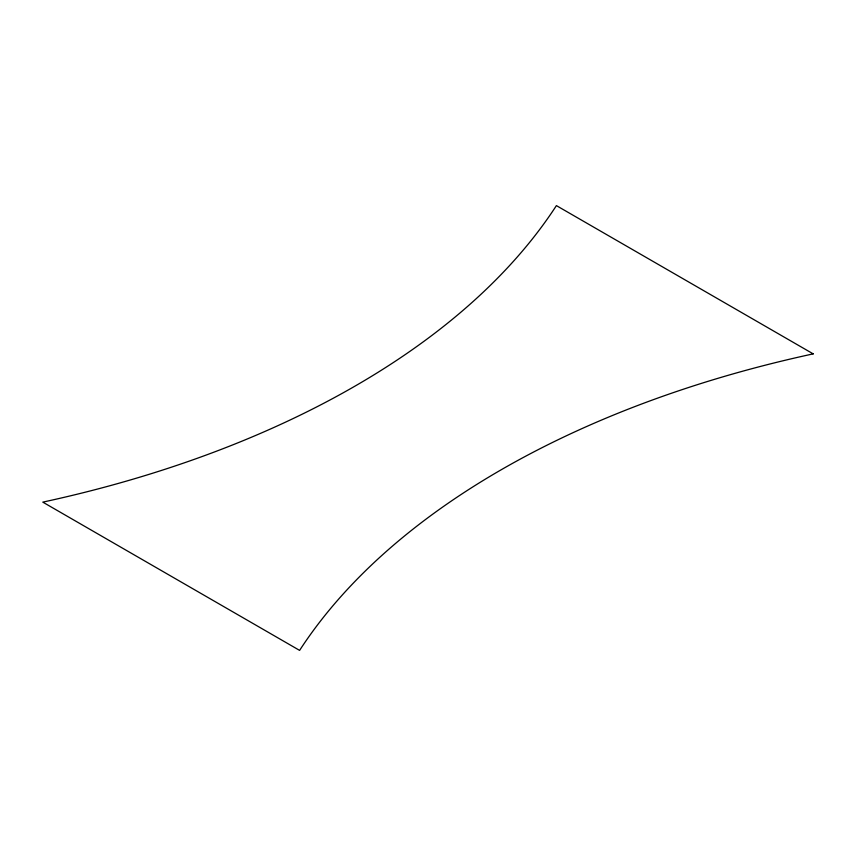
<?xml version="1.0" encoding="UTF-8"?>
<svg xmlns="http://www.w3.org/2000/svg" width="856" height="856" viewBox="0 0 856 856"><rect width="100%" height="100%" fill="white"/><g stroke="black" fill="none" stroke-linecap="round" stroke-linejoin="round"><path stroke-width="1.28" d="M813.2 353.87L556.4 205.611A877.635 506.699 0 0 1 42.8 502.13L299.6 650.389A877.635 506.699 0 0 1 813.2 353.87"/></g></svg>
